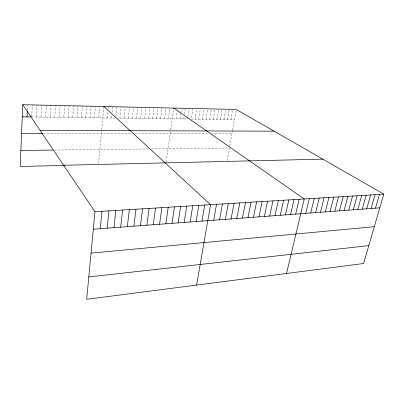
<?xml version="1.0" encoding="UTF-8"?>
<svg xmlns="http://www.w3.org/2000/svg" width="404" height="404" viewBox="0 0 404 404"><rect width="100%" height="100%" fill="white"/><g stroke="black" fill="none" stroke-linecap="round" stroke-linejoin="round"><path stroke-width="0.3" stroke-dasharray="2.02 1.52" d="M27.305 110.252L27.523 105.419M31.749 116.357L32.295 104.924M36.4 117.019L37.006 105.025M41.046 117.084L41.688 105.131M45.662 117.145L46.334 105.237M50.242 117.205L50.949 105.338M54.793 117.266L55.535 105.439M59.312 117.327L60.085 105.54M63.797 117.382L64.605 105.641M68.256 117.443L69.089 105.742M72.68 117.503L73.548 105.843M77.078 117.559L77.972 105.939M81.441 117.62L82.371 106.04M85.779 117.675L86.734 106.136M90.087 117.731L91.072 106.232M94.364 117.791L95.379 106.328M98.616 117.847L99.657 106.424M98.566 163.362L101.672 130.29M101.722 129.734L103.904 106.52M107.146 117.958L107.782 111.393M108.07 108.408L108.242 106.616M111.423 118.013L111.736 114.877M111.984 112.362L112.549 106.712M115.867 116.195L116.761 107.434M119.897 118.13L121.074 106.903M124.089 118.185L125.296 106.999M128.255 118.241L129.487 107.09M132.391 118.291L133.648 107.186M136.496 118.347L137.779 107.277M140.582 118.402L141.89 107.368M144.632 118.458L145.965 107.459M148.662 118.508L150.02 107.55M152.662 118.564L154.045 107.641M156.636 118.614L158.045 107.727M160.585 118.67L162.014 107.817M164.509 118.72L165.958 107.903M168.407 118.771L169.882 107.994M166.291 161.817L170.639 130.613M170.725 129.997L173.776 108.08M176.124 118.872L177.139 111.736M179.947 118.922L180.805 112.994M180.891 112.403L181.487 108.252M183.744 118.973L184.093 116.61M184.441 114.246L185.305 108.338M187.799 117.155L187.517 119.023L117.483 118.094M187.89 116.529L189.102 108.423M192.87 108.504L191.269 119.074L234.461 119.645M194.996 119.124L196.617 108.59M198.697 119.175L200.339 108.671M202.374 119.22L204.035 108.757M206.03 119.271L207.712 108.838M209.661 119.316L211.363 108.918M213.272 119.367L214.989 108.999M216.857 119.412L218.594 109.08M220.422 119.463L222.18 109.161M223.962 119.508L225.74 109.242M227.482 119.554L229.275 109.317M230.982 119.599L232.795 109.398M227.129 160.433L229.366 147.98L151.056 148.909M229.684 146.213L232.452 130.82M232.558 130.234L236.29 109.474M54.399 150.051L148.263 148.94M43.587 133.593L131.815 133.658M134.724 133.663L208.499 133.719M211.484 133.719L231.926 133.734M31.719 116.958L115.064 118.064"/><path stroke-width="0.61" d="M22.765 104.707L94.965 211.716L86.678 299.293L363.6 263.514L383.8 194.127L236.29 109.474L22.765 104.707L20.2 166.468L64.211 165.423M27.007 116.897L27.275 110.858M100.263 228.694L101.995 211.287M107.141 228.184L108.949 210.868M113.943 227.674L115.822 210.449M120.675 227.174L122.619 210.035M127.331 226.674L129.346 209.626M133.916 226.184L135.996 209.216M140.43 225.7L142.582 208.817M146.879 225.22L149.091 208.419M153.257 224.74L155.535 208.03M159.57 224.271L161.908 207.641M165.817 223.806L168.216 207.257M171.998 223.341L174.457 206.878M178.119 222.887L180.633 206.5M184.173 222.432L186.744 206.126M190.168 221.988L192.794 205.757M196.102 221.543L198.778 205.394M201.975 221.104L204.707 205.035M196.591 285.088L210.57 204.677L103.904 106.52M213.706 220.231L216.539 204.313M219.564 219.796L222.442 203.954M225.356 219.362L228.29 203.596M231.093 218.933L234.073 203.247M236.774 218.508L239.799 202.899M242.395 218.089L245.465 202.55M247.965 217.675L251.076 202.212M253.475 217.261L256.631 201.874M258.934 216.857L262.135 201.535M264.337 216.453L267.579 201.207M269.685 216.054L272.968 200.879M274.988 215.66L278.311 200.551M280.235 215.266L283.593 200.227M285.431 214.877L288.83 199.909M290.582 214.494L294.016 199.596M295.678 214.115L299.152 199.283M286.542 273.468L304.237 198.97L173.776 108.08M305.732 213.363L309.272 198.667M310.686 212.994L314.261 198.364M315.595 212.625L319.205 198.061M320.463 212.267L324.099 197.763M325.281 211.903L328.952 197.465M330.053 211.55L333.755 197.172M334.785 211.196L338.517 196.884M339.471 210.848L343.233 196.597M344.117 210.499L347.905 196.314M348.718 210.156L352.535 196.031M353.283 209.817L357.121 195.753M357.803 209.479L361.671 195.475M362.282 209.146L366.175 195.198M366.721 208.812L370.64 194.93M371.125 208.484L375.069 194.657M375.483 208.161L379.452 194.39M88.794 276.942L368.812 245.617M91.046 253.126L374.316 226.694M93.309 229.214L379.81 207.838M94.965 211.716L383.8 194.127M63.63 165.276L322.846 159.146M20.867 150.45L52.737 150.071M21.569 133.578L42.445 133.593M40.117 130.426L274.084 131.164M22.26 116.832L31.133 116.953"/></g></svg>
